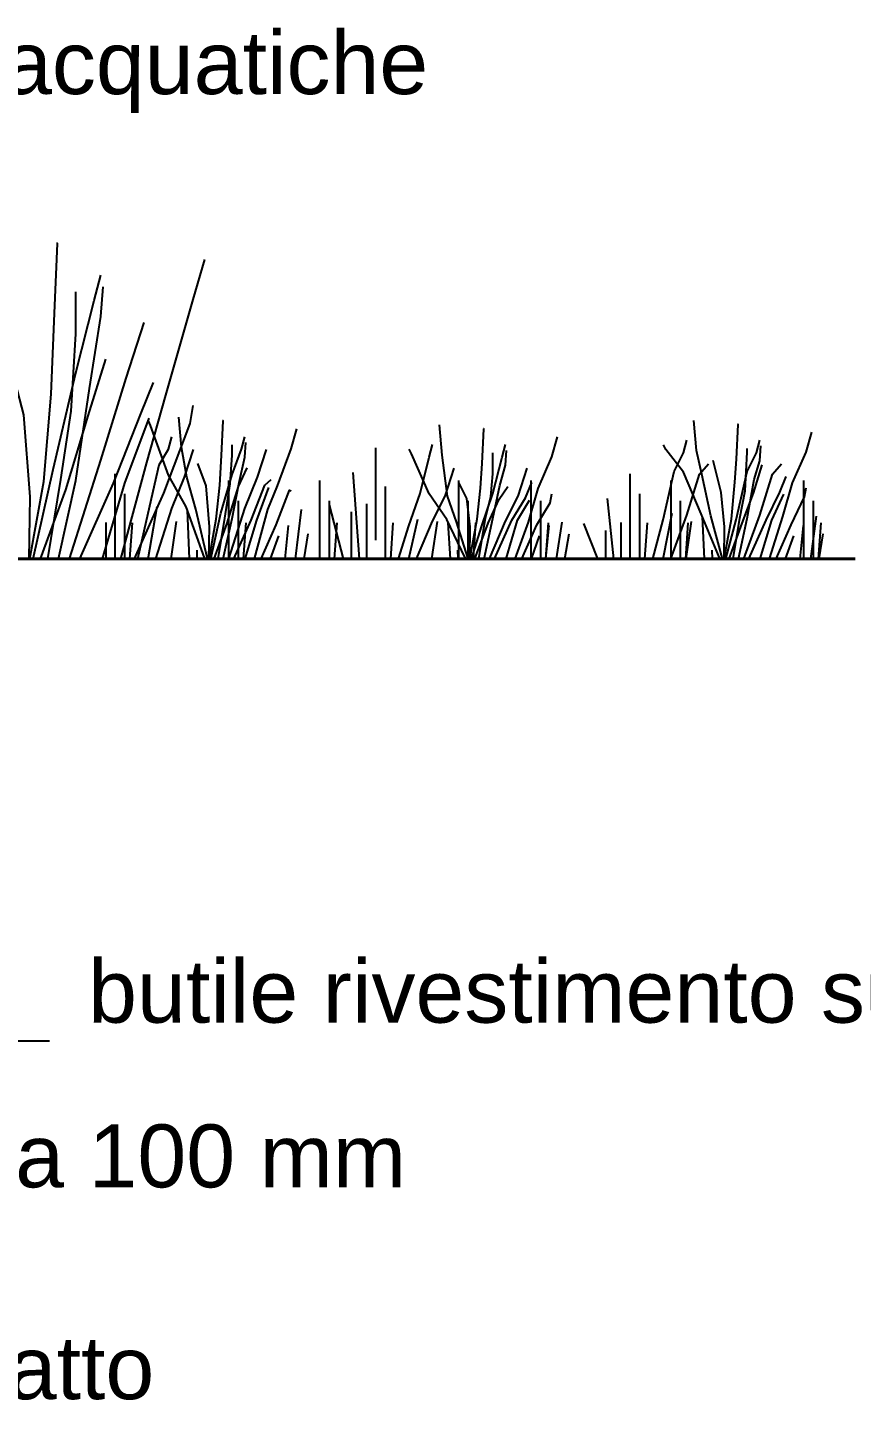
# Model space of a CAD drawing. Header units: millimetres. Extents: x 3441.7 to 3473.1, y 1370.7 to 1404.8.
# Drawn here: x 3457.275 to 3459.225, y 1382.56 to 1385.813 of the extents above; entities that cross this region are included whole.
import ezdxf

# ---------------------------------------------------------------- set-up
doc = ezdxf.new("R2010")
doc.units = ezdxf.units.MM
doc.layers.add('MURATURA_section_wall', color=7, linetype='Continuous', lineweight=40)
doc.layers.add('SCRITTE_txt', color=7, linetype='Continuous')
doc.layers.add('VEGETAZIONE', color=7, linetype='Continuous', true_color=0x007a00)
doc.styles.get("Standard").update_dxf_attribs({"font": 'arial.ttf'})

msp = doc.modelspace()

# ---------------------------------------------------------------- linework, layer by layer
at = {"layer": 'MURATURA_section_wall'}
msp.add_lwpolyline([(3457.04838, 1384.14015), (3457.15828, 1384.57027), (3459.21064, 1384.57027)], dxfattribs=at)
at = {"layer": 'SCRITTE_txt'}
msp.add_line((3457.3257, 1383.44213), (3454.37438, 1383.44213), dxfattribs=at)
at = {"layer": 'VEGETAZIONE'}
for p, q in [((3458.08885, 1384.83023), (3458.08885, 1384.61388)), ((3457.47882, 1384.76934), (3457.47882, 1384.57027)), ((3458.0513, 1384.57027), (3458.03605, 1384.77278)), ((3458.68376, 1384.76934), (3458.68376, 1384.57027)), ((3457.50111, 1384.72244), (3457.50111, 1384.57027)), ((3457.74484, 1384.75348), (3457.74484, 1384.57027)), ((3457.95742, 1384.75348), (3457.95742, 1384.57027)), ((3458.11114, 1384.73973), (3458.11114, 1384.57027)), ((3458.28241, 1384.75348), (3458.28241, 1384.57027)), ((3458.45207, 1384.75348), (3458.45207, 1384.57027)), ((3458.70605, 1384.72244), (3458.70605, 1384.57027)), ((3458.77911, 1384.75348), (3458.77911, 1384.57027)), ((3459.0898, 1384.75348), (3459.0898, 1384.57027)), ((3457.55625, 1384.57027), (3457.57737, 1384.69313)), ((3457.76713, 1384.70659), (3457.76713, 1384.57027)), ((3457.97971, 1384.70659), (3457.97971, 1384.57027)), ((3458.01376, 1384.57027), (3457.98091, 1384.69688)), ((3458.06773, 1384.69922), (3458.06773, 1384.57027)), ((3458.30471, 1384.70659), (3458.30471, 1384.57027)), ((3458.47436, 1384.70659), (3458.47436, 1384.57027)), ((3458.64622, 1384.57027), (3458.63097, 1384.71189)), ((3458.8014, 1384.70659), (3458.8014, 1384.57027)), ((3459.11209, 1384.70659), (3459.11209, 1384.57027)), ((3457.61022, 1384.57027), (3457.62313, 1384.65796)), ((3457.65363, 1384.57027), (3457.64844, 1384.68435)), ((3457.9017, 1384.57027), (3457.91553, 1384.68609)), ((3458.03136, 1384.68047), (3458.03136, 1384.57027)), ((3458.16628, 1384.57027), (3458.1874, 1384.6635)), ((3458.22025, 1384.57027), (3458.23315, 1384.65796)), ((3458.51173, 1384.57027), (3458.52556, 1384.65646)), ((3458.76119, 1384.57027), (3458.78231, 1384.67728)), ((3458.81516, 1384.57027), (3458.82807, 1384.65796)), ((3458.85857, 1384.57027), (3458.85338, 1384.66849)), ((3459.10664, 1384.57027), (3459.12048, 1384.67023)), ((3457.4577, 1384.65562), (3457.4577, 1384.57027)), ((3457.51402, 1384.57027), (3457.51988, 1384.65445)), ((3457.78004, 1384.57027), (3457.7859, 1384.65445)), ((3457.84314, 1384.57027), (3457.86251, 1384.62434)), ((3457.8768, 1384.57027), (3457.88464, 1384.64876)), ((3457.92153, 1384.57027), (3457.93121, 1384.62895)), ((3457.99261, 1384.57027), (3457.99848, 1384.65445)), ((3458.12404, 1384.57027), (3458.12991, 1384.65445)), ((3458.26366, 1384.57027), (3458.25846, 1384.65472)), ((3458.31761, 1384.57027), (3458.32348, 1384.65445)), ((3458.45317, 1384.57027), (3458.47253, 1384.62434)), ((3458.48683, 1384.57027), (3458.49467, 1384.64876)), ((3458.48727, 1384.57027), (3458.49313, 1384.65445)), ((3458.53155, 1384.57027), (3458.54124, 1384.62895)), ((3458.60868, 1384.57027), (3458.57582, 1384.65327)), ((3458.62627, 1384.63686), (3458.62627, 1384.57027)), ((3458.66264, 1384.65562), (3458.66264, 1384.57027)), ((3458.71896, 1384.57027), (3458.72483, 1384.65445)), ((3458.81431, 1384.57027), (3458.82017, 1384.65445)), ((3459.04808, 1384.57027), (3459.06745, 1384.62434)), ((3459.08174, 1384.57027), (3459.08958, 1384.64876)), ((3459.125, 1384.57027), (3459.13086, 1384.65445)), ((3459.12647, 1384.57027), (3459.13615, 1384.62895)), ((3457.67162, 1384.57027), (3457.67116, 1384.59117)), ((3458.28164, 1384.57027), (3458.28118, 1384.59117)), ((3458.87656, 1384.57027), (3458.8761, 1384.59117))]:
    msp.add_line(p, q, dxfattribs=at)
for points in [[(3457.28001, 1384.57027), (3457.31279, 1384.75121), (3457.32943, 1384.95605), (3457.33711, 1385.14553), (3457.34479, 1385.30813), (3457.34223, 1385.30813)], [(3457.49306, 1384.57027), (3457.55347, 1384.79602), (3457.59828, 1384.95349), (3457.66229, 1385.17754), (3457.68918, 1385.271)], [(3457.28781, 1384.57027), (3457.33455, 1384.77937), (3457.38704, 1385.00598), (3457.43057, 1385.17498), (3457.44593, 1385.23387)], [(3457.32187, 1384.57027), (3457.35247, 1384.75633), (3457.3768, 1384.91636), (3457.38704, 1385.09688), (3457.38704, 1385.19546)], [(3457.34667, 1384.57027), (3457.38704, 1384.75377), (3457.41905, 1384.96886), (3457.44593, 1385.13785), (3457.45105, 1385.20699)], [(3457.3729, 1384.57027), (3457.44593, 1384.80114), (3457.50482, 1384.99318), (3457.54707, 1385.12377)], [(3457.27854, 1384.57027), (3457.28078, 1384.71536), (3457.26542, 1384.9074), (3457.22701, 1385.05719)], [(3457.30473, 1384.57027), (3457.364, 1384.732), (3457.41649, 1384.90484), (3457.45745, 1385.03799)], [(3457.39655, 1384.57027), (3457.47538, 1384.74737), (3457.53939, 1384.90996), (3457.56884, 1384.98294)], [(3457.5248, 1384.57027), (3457.59316, 1384.72432), (3457.65461, 1384.88692), (3457.66229, 1384.92917)], [(3457.44979, 1384.57027), (3457.50226, 1384.74737), (3457.55859, 1384.89972)], [(3457.68835, 1384.5729), (3457.64567, 1384.69208), (3457.60406, 1384.76642), (3457.56245, 1384.88284), (3457.55733, 1384.89372)], [(3457.69531, 1384.57027), (3457.66807, 1384.68696), (3457.64695, 1384.76129), (3457.63479, 1384.83193), (3457.62839, 1384.90235)], [(3457.69924, 1384.57027), (3457.71608, 1384.66327), (3457.72441, 1384.74273), (3457.72825, 1384.81209), (3457.73209, 1384.89339), (3457.73081, 1384.89339)], [(3458.90025, 1384.57027), (3458.87302, 1384.6711), (3458.85189, 1384.7684), (3458.83973, 1384.8237), (3458.83333, 1384.89412)], [(3458.90418, 1384.57027), (3458.92102, 1384.66327), (3458.92935, 1384.74984), (3458.93319, 1384.80386), (3458.93703, 1384.88516), (3458.93575, 1384.88516)], [(3457.53242, 1384.57027), (3457.55635, 1384.67735), (3457.5826, 1384.79066), (3457.60436, 1384.82681), (3457.61205, 1384.85626)], [(3457.70303, 1384.57027), (3457.72697, 1384.67735), (3457.75321, 1384.7677), (3457.77498, 1384.82681), (3457.78266, 1384.85626)], [(3457.80555, 1384.57027), (3457.83643, 1384.68568), (3457.85883, 1384.74145), (3457.89084, 1384.82809), (3457.90428, 1384.87482)], [(3458.30534, 1384.57027), (3458.2781, 1384.65733), (3458.25698, 1384.71739), (3458.24481, 1384.81341), (3458.23841, 1384.88382)], [(3458.30926, 1384.57027), (3458.32611, 1384.66327), (3458.33443, 1384.73606), (3458.33827, 1384.79356), (3458.34211, 1384.87486), (3458.34083, 1384.87486)], [(3458.41557, 1384.57027), (3458.44645, 1384.65605), (3458.46886, 1384.73478), (3458.50086, 1384.80957), (3458.51431, 1384.8563)], [(3459.01049, 1384.57027), (3459.04137, 1384.66982), (3459.06377, 1384.74856), (3459.09578, 1384.81986), (3459.10922, 1384.86659)], [(3457.57473, 1384.57027), (3457.61205, 1384.68824), (3457.64149, 1384.76129), (3457.66262, 1384.82659)], [(3457.72021, 1384.57027), (3457.73593, 1384.66583), (3457.74809, 1384.74585), (3457.75321, 1384.81315), (3457.75321, 1384.83706)], [(3457.73247, 1384.57027), (3457.75321, 1384.66455), (3457.76921, 1384.74913), (3457.78266, 1384.80825), (3457.78522, 1384.84282)], [(3457.74534, 1384.57027), (3457.78266, 1384.68824), (3457.8121, 1384.76129), (3457.83323, 1384.82659)], [(3458.14244, 1384.57027), (3458.16638, 1384.64772), (3458.19262, 1384.72379), (3458.21439, 1384.80829), (3458.22207, 1384.83773)], [(3458.29837, 1384.5729), (3458.25569, 1384.66245), (3458.21409, 1384.72251), (3458.17248, 1384.81597), (3458.16736, 1384.82685)], [(3458.31305, 1384.57027), (3458.33699, 1384.64772), (3458.36324, 1384.72379), (3458.385, 1384.80829), (3458.39268, 1384.83773)], [(3458.34249, 1384.57027), (3458.36324, 1384.66455), (3458.37924, 1384.74246), (3458.39268, 1384.78972), (3458.39524, 1384.82429)], [(3458.73736, 1384.57027), (3458.76129, 1384.6615), (3458.78754, 1384.7748), (3458.8093, 1384.81858), (3458.81699, 1384.84803)], [(3458.89329, 1384.5729), (3458.85061, 1384.67622), (3458.809, 1384.77352), (3458.76739, 1384.82626), (3458.76227, 1384.83715)], [(3458.90797, 1384.57027), (3458.93191, 1384.6615), (3458.95815, 1384.7748), (3458.97992, 1384.81858), (3458.9876, 1384.84803)], [(3458.92515, 1384.57027), (3458.94087, 1384.66583), (3458.95303, 1384.72999), (3458.95815, 1384.82025), (3458.95815, 1384.82882)], [(3458.93741, 1384.57027), (3458.95815, 1384.66455), (3458.97416, 1384.75624), (3458.9876, 1384.80002), (3458.99016, 1384.83459)], [(3457.69892, 1384.57027), (3457.70008, 1384.64535), (3457.6924, 1384.74137), (3457.6732, 1384.7933)], [(3458.33024, 1384.57027), (3458.34595, 1384.66583), (3458.35812, 1384.71622), (3458.36324, 1384.76924), (3458.36324, 1384.81853)], [(3458.77967, 1384.57027), (3458.81699, 1384.67238), (3458.84643, 1384.7684), (3458.86756, 1384.79298)], [(3458.90386, 1384.57027), (3458.90502, 1384.64535), (3458.89734, 1384.72551), (3458.87814, 1384.80041)], [(3458.91607, 1384.57027), (3458.94663, 1384.65367), (3458.97288, 1384.72423), (3458.99336, 1384.79081)], [(3458.95028, 1384.57027), (3458.9876, 1384.67238), (3459.01704, 1384.7684), (3459.03817, 1384.79298)], [(3457.71113, 1384.57027), (3457.74169, 1384.65367), (3457.76793, 1384.74009), (3457.78842, 1384.7837)], [(3457.75684, 1384.57027), (3457.79738, 1384.66135), (3457.82939, 1384.74265), (3457.84411, 1384.75617)], [(3458.18475, 1384.57027), (3458.22207, 1384.65861), (3458.25152, 1384.71739), (3458.27264, 1384.78268)], [(3458.35537, 1384.57027), (3458.39268, 1384.65861), (3458.42213, 1384.71739), (3458.44325, 1384.78268)], [(3458.96178, 1384.57027), (3459.00232, 1384.66135), (3459.03433, 1384.72679), (3459.04905, 1384.76328)], [(3457.78384, 1384.57027), (3457.81082, 1384.66135), (3457.83899, 1384.73753)], [(3457.82097, 1384.57027), (3457.85627, 1384.64983), (3457.887, 1384.73113), (3457.89084, 1384.72929)], [(3458.30895, 1384.57027), (3458.31011, 1384.64535), (3458.30242, 1384.71174), (3458.28322, 1384.74939)], [(3458.32116, 1384.57027), (3458.35171, 1384.65367), (3458.37796, 1384.71046), (3458.39844, 1384.73979)], [(3458.36686, 1384.57027), (3458.4074, 1384.66135), (3458.43941, 1384.71302), (3458.45413, 1384.74951)], [(3458.43099, 1384.57027), (3458.4663, 1384.64983), (3458.49702, 1384.7015), (3458.50086, 1384.72262)], [(3458.98878, 1384.57027), (3459.01576, 1384.66135), (3459.04393, 1384.72167)], [(3459.02591, 1384.57027), (3459.06121, 1384.64983), (3459.09194, 1384.71527), (3459.09578, 1384.73639)], [(3458.39386, 1384.57027), (3458.42085, 1384.66135), (3458.44901, 1384.7079)]]:
    msp.add_lwpolyline(points, dxfattribs=at)

# ---------------------------------------------------------------- texts
at = {"layer": 'SCRITTE_txt', "char_height": 0.1472382, "attachment_point": 2}
for s, insert, width in [('{\\fArial|b0|i0|c0|p34;piante acquatiche}', (3457.40568, 1385.80503), 1.8773305), ('{\\fArial|b0|i0|c0|p34;butile rivestimento sulla stuoia geotessile}', (3459.2795, 1383.63266), 3.9075982), ('{\\fArial|b0|i0|c0|p34;strato di sabbia 100 mm}', (3457.06252, 1383.24738), 2.4249565), ('{\\fArial|b0|i0|c0|p34;terreno compatto}', (3456.79349, 1382.75179), 1.8869049)]:
    msp.add_mtext(s, dxfattribs=dict(at, insert=insert, width=width))

doc.saveas('drawing.dxf')
